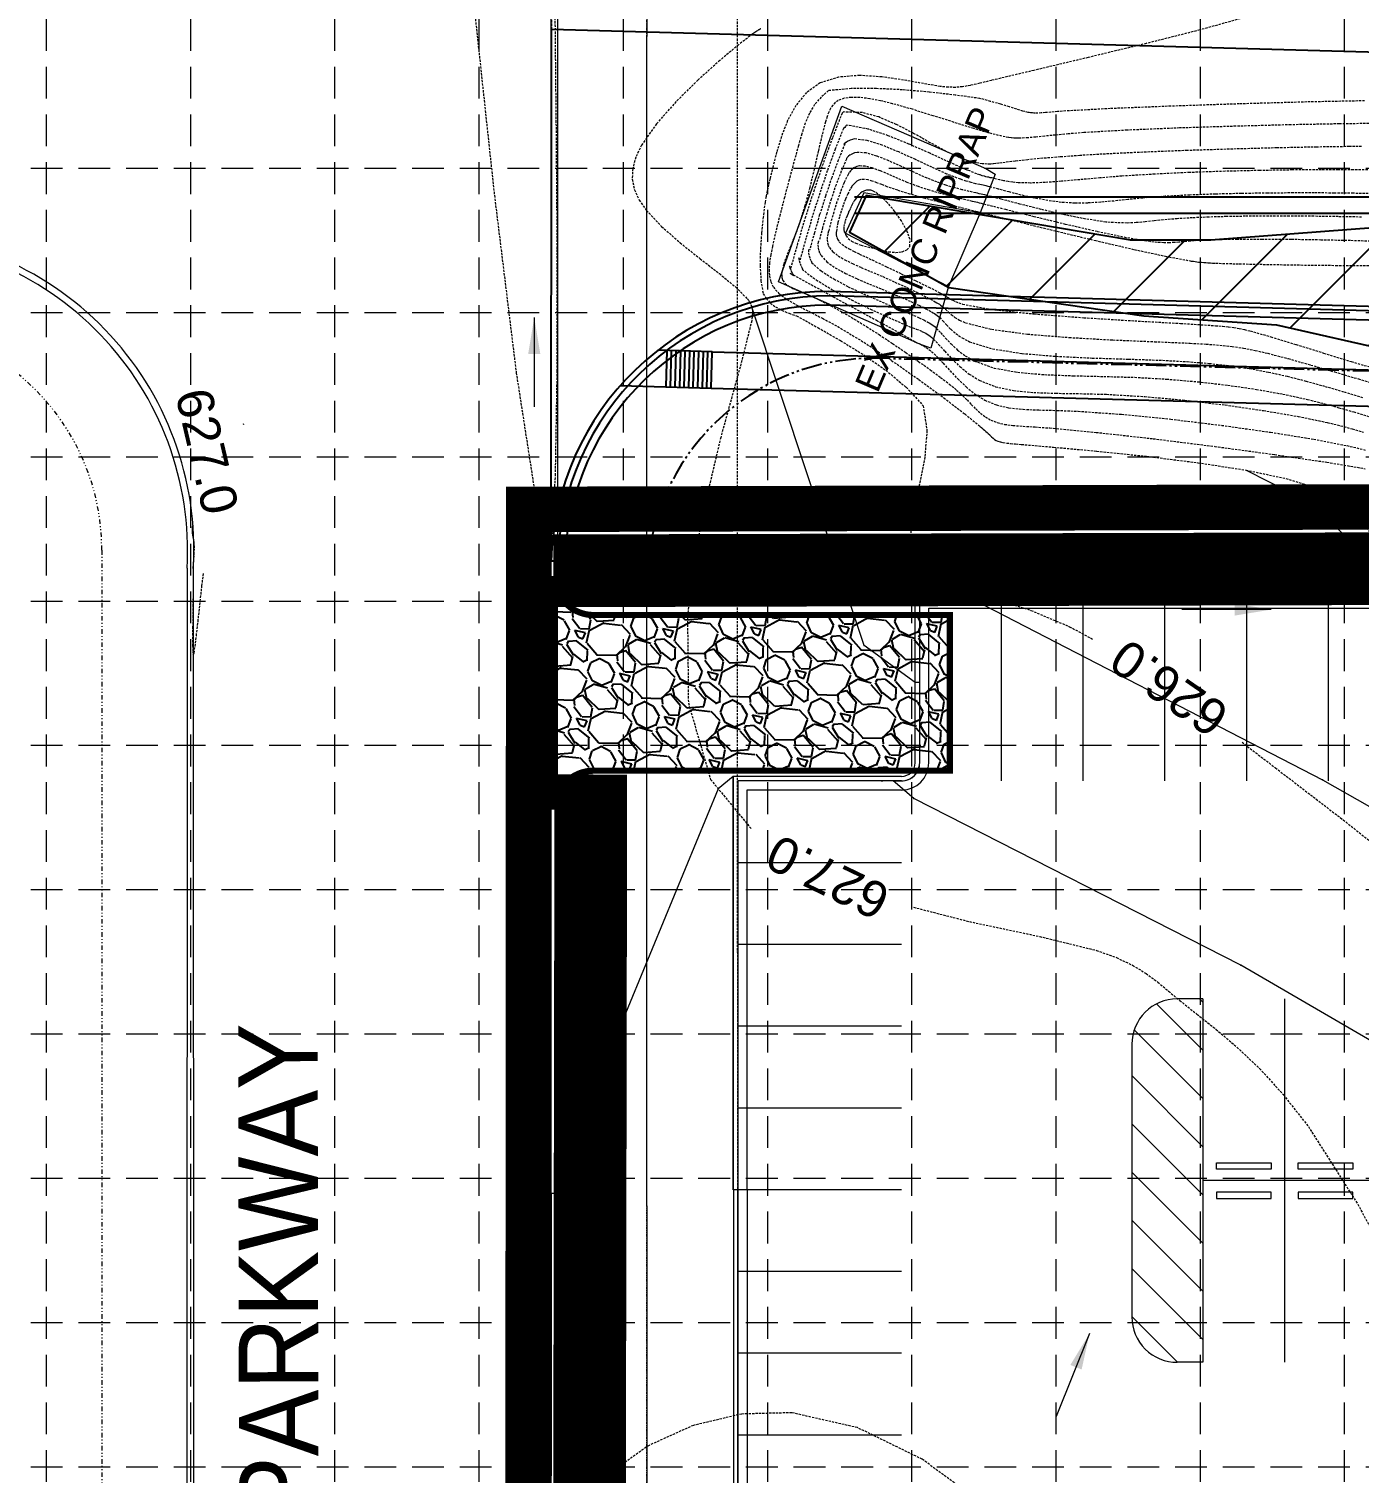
# Model space of a CAD drawing. Extents: x 299711 to 300729, y 199411 to 200048.
# Drawn here: x 299932 to 300078.5, y 199807.9 to 199966.8 of the extents above; entities that cross this region are included whole.
import ezdxf
from ezdxf.enums import TextEntityAlignment as Align

# ---------------------------------------------------------------- set-up
doc = ezdxf.new("R2010")
doc.units = 0
doc.header["$MEASUREMENT"] = 0
for name, pattern in [('DIVIDE', [1.25, 0.5, -0.25, 0, -0.25, 0, -0.25]), ('DIVIDE2', [0.625, 0.25, -0.125, 0, -0.125, 0, -0.125]), ('HIDDEN', [0.375, 0.25, -0.125]), ('PHANTOM', [3.8, 2.25, -0.35, 0.25, -0.35, 0.25, -0.35])]:
    doc.linetypes.add(name, pattern=pattern)
for name, color, linetype in [('11-CURB LINE', 8, 'Continuous'), ('13-GUTTER LINE', 8, 'Continuous'), ('BASE-30', 252, 'Continuous'), ('BASE-32', 252, 'Continuous'), ('BOUND-13', 7, 'Continuous'), ('BOUND-17', 7, 'Continuous'), ('BOUND-30', 7, 'Continuous'), ('CONT-1', 252, 'Continuous'), ('CONT-2', 252, 'Continuous'), ('EROSION BLANKET', 84, 'Continuous'), ('FIRM ON CONTOUR', 6, 'Continuous'), ('GRID', 254, 'HIDDEN'), ('Hide-Mark', 7, 'Continuous'), ('LEGEND', 7, 'Continuous'), ('LIMITS OF DISTURBANCE', 1, 'HIDDEN'), ('PRO-AREA', 2, 'Continuous'), ('PRO-CONCRETE', 5, 'Continuous'), ('PRO-CURB', 5, 'Continuous'), ('PRO-FIRE-HYD', 1, 'Continuous'), ('PRO-GRADE', 2, 'Continuous'), ('PRO-GRADE-ARROWS', 5, 'Continuous'), ('PRO-GUTTER LIP', 8, 'Continuous'), ('PRO-PARKING', 6, 'Continuous'), ('PRO-PARKING-STOPS', 6, 'Continuous'), ('PRO-PAVEMENT', 1, 'Continuous'), ('PRO-ROW', 1, 'PHANTOM'), ('PRO-STORM SYS', 6, 'Continuous'), ('PRO-SUBGRADE', 5, 'Continuous'), ('PRO-SW-STREET', 6, 'Continuous'), ('SILT FENCE', 200, 'Continuous'), ('STREET-NAME', 1, 'Continuous'), ('WATER', 5, 'Continuous')]:
    doc.layers.add(name, color=color, linetype=linetype)
doc.styles.get("Standard").update_dxf_attribs({"font": 'ARIAL.TTF'})
doc.styles.add('SWISS', font='SWISS', dxfattribs={"width": 0.9})

msp = doc.modelspace()

# ---------------------------------------------------------------- hatches: boundary and pattern name
at = {"layer": 'LEGEND'}
h = msp.add_hatch(dxfattribs=at)
h.set_pattern_fill('GRAVEL', color=4, scale=6.849282, angle=136.0657, style=0)
h.set_pattern_definition([(4.078545, (309607.0737, 204045.51227), (82.229632084, 6.373736848), [0.921475, -91.2261953]), (321.0354448, (309607.99282, 204045.5778), (-63.941231447, 52.094686845), [1.58128, -156.5466854]), (268.576145, (309609.22232, 204044.58344), (2.950711612, 101.77914104), [1.114981, -110.3832547]), (43.339445, (309612.33403, 204043.96317), (-99.977494009, -93.896120398), [1.4399794, -142.557937]), (68.899445, (309613.38133, 204044.95145), (-32.364902112, -82.950315849), [1.412014, -139.7895598]), (133.339445, (309613.88966, 204046.2688), (93.896120398, -99.977494009), [1.4399794, -142.557937]), (173.7599448, (309612.90138, 204047.3161), (111.643968474, -12.4552162955), [1.904299, -188.5254645]), (208.3210448, (309611.00836, 204047.52307), (-139.0765633, -75.247337402), [1.7978544, -177.9876517]), (257.495345, (309609.4257, 204046.67015), (-22.319905334, -102.139483037), [1.444856, -143.040914]), (311.302145, (309609.11287, 204045.25957), (-49.50438529, 57.207182452), [1.6495264, -80.8267586]), (358.4631448, (309610.2016, 204044.02038), (111.4638134583, -2.7705355877), [2.1331953, -211.1864934]), (274.879845, (309607.49846, 204048.7172), (6.01342311, -62.860290255), [0.7280856, -72.0807797]), (307.534945, (309607.5604, 204047.99177), (-54.616875081, 71.644177772), [1.3851783, -137.1329834]), (1.065745, (309608.4043, 204046.8934), (4.7522562, 4.9324193), [0.9686324, -8.717712]), (339.264345, (309608.1793, 204045.9688), (-34.16660311, 13.89643034), [0.5216277, -51.6409525]), (67.867145, (309608.6671, 204045.7841), (-9.32434818, -19.54950886), [0.7376883, -36.1468277]), (167.029545, (309608.9451, 204046.4674), (-24.30176471, 4.39190705), [1.198138, -38.739699]), (297.630845, (309607.7775, 204046.7364), (-5.1125905, 14.4369214), [0.8663726, -20.7929625]), (152.455245, (309611.52795, 204043.0278), (-63.580917747, 32.72534045), [1.213693, -120.1559]), (206.411945, (309610.45183, 204043.58907), (72.004459638, 35.247609326), [1.018221, -100.803684]), (69.264345, (309606.8271, 204045.7499), (-13.89643034, -34.16660311), [1.0432485, -51.1193317]), (119.676245, (309607.19643, 204046.72556), (35.067458683, -62.319774957), [1.213693, -120.1559]), (115.509745, (309614.47435, 204046.0859), (15.15760736, -33.62609812), [1.1704054, -57.349891]), (70.840845, (309613.9703, 204047.1422), (-27.612768083, -78.017848496), [0.9806666, -97.086133]), (202.867145, (309611.53, 204050.7298), (-33.62611436, -15.15757161), [1.0432485, -51.1193317]), (153.419745, (309610.56873, 204050.32442), (83.130433318, -42.049677197), [1.148152, -113.666746]), (205.509745, (309613.9469, 204048.4012), (33.62609812, 15.15760736), [0.5852027, -57.9350937]), (237.375645, (309611.826, 204050.4447), (-14.07661642, -24.48191813), [0.349245, -34.5753763]), (302.029545, (309611.6376, 204050.1505), (-10.0450104, 19.18917493), [1.412014, -26.828297]), (322.074745, (309612.3865, 204048.95348), (-54.076427625, 42.590131702), [1.3085554, -129.5468004]), (79.755845, (309609.3728, 204046.9114), (-4.57208303, -14.61709436), [0.987817, -23.70762]), (129.2229448, (309609.54846, 204047.88344), (-74.346550943, 90.653202244), [1.724608, -170.735919]), (197.011145, (309608.4579, 204049.2195), (52.99545599, 15.517907025), [0.7051747, -69.812503]), (226.065745, (309607.7836, 204049.013), (0.180163, -9.6846725), [0.410957, -6.4383255]), (256.322145, (309612.3426, 204048.71046), (13.536149022, 53.535930877), [0.9515297, -94.201743]), (184.078545, (309612.1176, 204047.7859), (-82.229632084, -6.373736848), [1.84295, -90.3047203]), (136.065745, (309610.279, 204047.655), (-9.6846725, -0.180163), [1.7808134, -5.068469]), (101.370545, (309608.9969, 204048.8904), (16.05832506, -82.0494866), [1.0829674, -107.2136945]), (30.120345, (309608.7834, 204049.9521), (23.941436696, 14.97741737), [0.997269, -48.8662602]), (343.7117448, (309609.64598, 204050.45258), (141.238500237, -40.968604445), [1.623725, -160.7490557]), (311.4918448, (309611.20454, 204049.99717), (59.369203318, -66.711706181), [1.717793, -170.06134])])
edge = h.paths.add_edge_path()
edge.add_line((299989.88, 199906.6), (299989.88, 199880.91))
edge.add_arc((299994.16, 199880.91), 4.28, 90.0391, 180, ccw=False)
edge.add_line((299994.16, 199885.19), (300033.4, 199885.19))
edge.add_line((300033.4, 199885.19), (300033.4, 199902.33))
edge.add_line((300033.4, 199902.33), (299994.17, 199902.32))
edge.add_arc((299994.16, 199906.6), 4.28, 180, 270.0391, ccw=False)
at = {"layer": 'PRO-PARKING', "linetype": 'Continuous', "lineweight": 0}
h = msp.add_hatch(dxfattribs=at)
h.set_pattern_fill('ANSI31', scale=30, angle=90, style=0)
h.paths.add_polyline_path([(300061.25, 199857.87), (300060.59, 199858.39), (300058.7, 199859.89), (300058.5, 199860.07), (300058.43, 199860.07, 0.414203), (300053.43, 199855.07), (300053.43, 199825.07, 0.414201), (300058.43, 199820.07, 0.00002), (300058.43, 199820.07), (300061.25, 199820.07)])
h.paths.add_polyline_path([(300061.25, 199860.07), (300058.5, 199860.07), (300058.7, 199859.89), (300060.59, 199858.39), (300061.25, 199857.87)])
at = {"layer": 'WATER'}
h = msp.add_hatch(dxfattribs=at)
h.set_pattern_fill('ANSI31', color=256, scale=60, style=0)
h.paths.add_polyline_path([(300024.18, 199948.5), (300022.34, 199944.48), (300033.27, 199938.38), (300054.73, 199935.24), (300069.35, 199934.28), (300082.32, 199931.31), (300102.17, 199930.9), (300137.81, 199933.31), (300145.36, 199934.58), (300150.65, 199936.13), (300216.43, 199929.21), (300239.97, 199935.21), (300309.48, 199930.14), (300388.06, 199931.32), (300401.65, 199934.28), (300431.19, 199932.51), (300460.14, 199930.14), (300468.41, 199924.83), (300479.63, 199924.24), (300485.54, 199921.88), (300518.63, 199923.65), (300538.71, 199920.1), (300525.12, 199922.47), (300533.1, 199864.82), (300538.77, 199829.85), (300537.83, 199784.49), (300528.37, 199740.08), (300530.26, 199724.02), (300532.15, 199712.68), (300534.04, 199695.67), (300534.04, 199677.71), (300534.04, 199662.6), (300533.1, 199645.59), (300531.21, 199633.3), (300531.21, 199613.46), (300531.21, 199603.06), (300531.21, 199589.83), (300531.36, 199574.7), (300530.43, 199553.34), (300539.72, 199544.05), (300551.33, 199541.73), (300549.94, 199549.62), (300551.33, 199555.19), (300545.42, 199554.57), (300540.69, 199561.46), (300536.47, 199582.13), (300537.35, 199596.58), (300538.79, 199622.53), (300540.18, 199640.64), (300539.25, 199662), (300539.72, 199694.97), (300536.93, 199713.54), (300535.07, 199727.47), (300535.54, 199739.55), (300544.71, 199775.38), (300545.8, 199796.59), (300544.83, 199821.74), (300545.76, 199845.42), (300538.32, 199864.46), (300537.86, 199884.89), (300536.47, 199912.75), (300537.87, 199929.16), (300536.02, 199947.27), (300545.31, 199971.88), (300539.73, 199994.17), (300535.55, 200011.35), (300523.47, 200017.86), (300528.58, 199979.31), (300523.94, 199961.2), (300513.72, 199943.56), (300495.6, 199941.23), (300472.38, 199944.49), (300446.83, 199946.81), (300411.06, 199943.56), (300349.74, 199935.2), (300335.81, 199937.52), (300307.01, 199940.31), (300271.24, 199943.56), (300240.5, 199942.18), (300214.02, 199942.18), (300175.46, 199943.1), (300151.31, 199946.82), (300105.32, 199947.28), (300086.27, 199945.43), (300062.12, 199943.57), (300053.29, 199943.57)])

# ---------------------------------------------------------------- linework, layer by layer
at = {"layer": '11-CURB LINE', "linetype": 'Continuous', "lineweight": 0}
msp.add_lwpolyline([(299990.23, 199561.37), (299990.4, 199673.46), (299990.25, 199766.43), (299990.18, 199865.42), (299990.27, 200025.78)], dxfattribs=at)
at = {"layer": '13-GUTTER LINE', "linetype": 'Continuous', "lineweight": 0}
msp.add_lwpolyline([(299989.58, 199561.4), (299989.77, 199673.52), (299989.51, 199766.32), (299989.5, 199865.27), (299989.51, 200007.57), (299989.57, 200025.9)], dxfattribs=at)
at = {"layer": 'BASE-30', "linetype": 'Continuous', "lineweight": 0}
for points in [[(300031.31, 199931.69), (300030.09, 199932.15), (300014.51, 199939.01), (300021.49, 199958.33), (300037.35, 199951.47), (300038.37, 199950.86), (300036.73, 199946.58), (300033.25, 199938.48), (300031.31, 199931.69)], [(300036.73, 199946.58), (300023.93, 199948.78), (300021.89, 199944.35), (300033.25, 199938.48)], [(299949.4, 199907.48), (299949.39, 199799.81), (299949.42, 199696.1), (299949.06, 199560.91)]]:
    msp.add_lwpolyline(points, dxfattribs=at)
msp.add_ellipse((299915.19, 199909.39), major_axis=(33.53, 7.1), ratio=0.999978, start_param=6.018763, end_param=7.665217, dxfattribs=at)
at = {"layer": 'BASE-32', "linetype": 'Continuous', "lineweight": 0}
msp.add_lwpolyline([(299950.09, 199907.46), (299950.1, 199799.69), (299950.09, 199696.2), (299949.71, 199561)], dxfattribs=at)
msp.add_ellipse((299915.34, 199909.55), major_axis=(-34.04, 7.3), ratio=0.99998, start_param=3.292746, end_param=4.950413, dxfattribs=at)
at = {"layer": 'BOUND-13', "color": 7, "linetype": 'DIVIDE2', "lineweight": 0}
msp.add_lwpolyline([(300000.07, 199553.41), (300000.01, 200000.01), (300516.85, 199985.03), (300516.85, 199553.49), (300000.07, 199553.41)], dxfattribs=at)
at = {"layer": 'BOUND-17', "color": 7, "linetype": 'HIDDEN', "lineweight": 0}
msp.add_lwpolyline([(300010.07, 199553.41), (300010.01, 199999.72)], dxfattribs=at)
at = {"layer": 'BOUND-30', "color": 7, "linetype": 'DIVIDE', "lineweight": 0}
msp.add_line((299940.02, 199909.46), (299940.07, 199553.4), dxfattribs=at)
msp.add_arc((299915.02, 199909.46), 25, 0.0086, 89.6689, dxfattribs=at)
at = {"layer": 'CONT-1', "color": 25, "linetype": 'HIDDEN', "lineweight": 0}
for points in [[(300079.06, 199958.92), (300072.69, 199958.79), (300065.26, 199958.58), (300057.72, 199958.33), (300051.04, 199958.06), (300046.16, 199957.8), (300045.25, 199957.73), (300044.52, 199957.67), (300043.93, 199957.62), (300043.46, 199957.59), (300043.07, 199957.57), (300042.73, 199957.56), (300042.62, 199957.57), (300042.5, 199957.58), (300042.38, 199957.59), (300042.26, 199957.6), (300042.13, 199957.62), (300042, 199957.65), (300041.44, 199957.79), (300040.76, 199957.99), (300039.95, 199958.24), (300039, 199958.54), (300037.88, 199958.86), (300036.7, 199959.18), (300033.99, 199959.55), (300031.11, 199959.88), (300028.17, 199960.13), (300025.28, 199960.27), (300022.54, 199960.26), (300020.03, 199960.05), (300019.23, 199959.33), (300018.49, 199958.51), (300017.92, 199957.55), (300017.47, 199956.46), (300017.08, 199955.27), (300016.72, 199953.99), (300016.21, 199952.15), (300015.7, 199950.23), (300015.18, 199948.29), (300014.69, 199946.39), (300014.24, 199944.58), (300013.86, 199942.92), (300013.67, 199941.99), (300013.54, 199941.13), (300013.48, 199940.35), (300013.52, 199939.64), (300013.67, 199939), (300013.96, 199938.41), (300014.57, 199937.71), (300015.44, 199937.06), (300016.54, 199936.42), (300017.86, 199935.75), (300019.36, 199934.98), (300021.04, 199934.08), (300023.92, 199932.35), (300026.96, 199930.35), (300029.96, 199928.25), (300032.72, 199926.23), (300035.04, 199924.45), (300036.73, 199923.09), (300036.91, 199922.93), (300037.07, 199922.79), (300037.22, 199922.66), (300037.36, 199922.53), (300037.49, 199922.42), (300037.6, 199922.31), (300037.8, 199922.12), (300037.99, 199921.95), (300038.16, 199921.79), (300038.32, 199921.66), (300038.5, 199921.55), (300038.69, 199921.46), (300038.95, 199921.38), (300039.25, 199921.31), (300039.62, 199921.25), (300040.07, 199921.2), (300040.62, 199921.15), (300041.29, 199921.1), (300044.8, 199920.8), (300049.57, 199920.36), (300055.05, 199919.79), (300060.71, 199919.09), (300066, 199918.27), (300070.39, 199917.35), (300072.45, 199916.72), (300074.13, 199916), (300075.58, 199915.13), (300076.96, 199914.04), (300078.42, 199912.69), (300080.13, 199911.01)], [(300078.73, 199946.12), (300076.14, 199946.17), (300073.46, 199946.21), (300070.75, 199946.23), (300068.09, 199946.23), (300065.92, 199946.21), (300063.86, 199946.18), (300061.91, 199946.12), (300060.1, 199946.04), (300058.42, 199945.94), (300056.88, 199945.81), (300055.87, 199945.7), (300054.9, 199945.6), (300053.92, 199945.51), (300052.9, 199945.47), (300051.79, 199945.49), (300050.56, 199945.58), (300048.36, 199945.91), (300045.94, 199946.39), (300043.46, 199946.96), (300041.11, 199947.55), (300039.05, 199948.09), (300037.46, 199948.5), (300037.23, 199948.56), (300037.02, 199948.61), (300036.82, 199948.66), (300036.62, 199948.7), (300036.43, 199948.74), (300036.24, 199948.79), (300035.53, 199948.95), (300034.75, 199949.14), (300033.89, 199949.36), (300032.96, 199949.64), (300031.96, 199949.99), (300030.88, 199950.41), (300029.5, 199951.02), (300028.08, 199951.68), (300026.67, 199952.32), (300025.35, 199952.84), (300024.16, 199953.18), (300023.17, 199953.24), (300022.9, 199953.19), (300022.66, 199953.1), (300022.43, 199952.97), (300022.22, 199952.81), (300022.01, 199952.6), (300022, 199952.5), (300021.43, 199951.16), (300020.86, 199949.68), (300020.33, 199948.11), (300019.83, 199946.52), (300019.38, 199944.97), (300019, 199943.52), (300018.88, 199943.4), (300018.87, 199943.05), (300018.89, 199942.73), (300018.95, 199942.43), (300019.06, 199942.15), (300019.21, 199941.88), (300019.84, 199941.2), (300020.76, 199940.55), (300021.9, 199939.93), (300023.18, 199939.33), (300024.54, 199938.75), (300025.89, 199938.2), (300027.04, 199937.72), (300028.11, 199937.26), (300029.09, 199936.83), (300029.97, 199936.42), (300030.73, 199936.04), (300031.36, 199935.7), (300031.54, 199935.6), (300031.7, 199935.5), (300031.85, 199935.4), (300031.99, 199935.29), (300032.13, 199935.18), (300032.27, 199935.06), (300032.63, 199934.69), (300033.03, 199934.25), (300033.49, 199933.78), (300034.05, 199933.3), (300034.73, 199932.83), (300035.56, 199932.4), (300038.11, 199931.62), (300041.36, 199931.11), (300045.1, 199930.8), (300049.07, 199930.61), (300053.06, 199930.49), (300056.83, 199930.36), (300059.51, 199930.21), (300061.96, 199930.02), (300064.24, 199929.76), (300066.39, 199929.45), (300068.47, 199929.06), (300070.54, 199928.6), (300072.61, 199928.07), (300074.7, 199927.49), (300076.8, 199926.88), (300078.91, 199926.26)]]:
    msp.add_lwpolyline(points, dxfattribs=at)
at = {"layer": 'CONT-2', "color": 43, "linetype": 'HIDDEN', "lineweight": 0}
for points in [[(299980.83, 199970.91), (299983.2, 199948.89), (299985.65, 199928.97), (299987.86, 199914.72), (299989.51, 199909.73), (299989.97, 199917.7), (299990.16, 199929.18), (299990.17, 199942.64), (299990.06, 199956.56), (299989.93, 199969.42)], [(300012.59, 199966.85), (300012.55, 199966.84), (300012.52, 199966.82), (300012.48, 199966.8), (300012.44, 199966.78), (300012.39, 199966.75), (300012.34, 199966.72), (300012.28, 199966.68), (300012.2, 199966.64), (300012.11, 199966.58), (300012.02, 199966.52), (300011.92, 199966.45), (300011.81, 199966.38), (300011.69, 199966.29), (300010.16, 199965.11), (300008.06, 199963.36), (300005.66, 199961.21), (300003.25, 199958.83), (300001.08, 199956.38), (299999.45, 199954.04), (299998.81, 199952.71), (299998.47, 199951.46), (299998.42, 199950.28), (299998.66, 199949.13), (299999.19, 199947.99), (299999.99, 199946.85), (300001.66, 199945.08), (300003.7, 199943.29), (300005.9, 199941.54), (300008.01, 199939.9), (300009.82, 199938.41), (300011.08, 199937.14), (300011.13, 199937.08), (300011.17, 199937.01), (300011.22, 199936.96), (300011.26, 199936.9), (300011.3, 199936.84), (300011.33, 199936.78), (300011.49, 199936.49), (300011.59, 199936.2), (300011.65, 199935.89), (300011.66, 199935.54), (300011.63, 199935.15), (300011.57, 199934.69), (300010.3, 199929.61), (300008.16, 199921.87), (300005.96, 199912.46), (300004.5, 199902.38), (300004.6, 199892.64), (300007.05, 199884.22), (300011.55, 199878.75)], [(300065.37, 199967.96), (300060.91, 199966.72), (300055.02, 199965.23), (300048.62, 199963.69), (300042.64, 199962.27), (300037.99, 199961.17), (300036.68, 199960.85), (300035.65, 199960.62), (300034.79, 199960.47), (300034.01, 199960.4), (300033.22, 199960.41), (300032.33, 199960.5), (300030.5, 199960.81), (300028.3, 199961.21), (300025.9, 199961.55), (300023.46, 199961.71), (300021.14, 199961.53), (300019.11, 199960.89), (300017.61, 199959.83), (300016.43, 199958.4), (300015.53, 199956.74), (300014.84, 199954.98), (300014.32, 199953.27), (300013.93, 199951.72), (300013.75, 199950.99), (300013.58, 199950.33), (300013.43, 199949.69), (300013.29, 199949.05), (300013.15, 199948.37), (300013.04, 199947.75), (300012.84, 199946.13), (300012.66, 199944.37), (300012.53, 199942.56), (300012.5, 199940.78), (300012.59, 199939.12), (300012.83, 199937.69), (300013.18, 199937.17), (300013.63, 199936.66), (300014.19, 199936.25), (300014.87, 199935.88), (300015.68, 199935.53), (300016.5, 199935.27), (300018.85, 199933.96), (300021.36, 199932.53), (300023.91, 199930.96), (300026.35, 199929.26), (300028.58, 199927.39), (300030.45, 199925.36), (300030.87, 199922.63), (300030.63, 199919.7), (300030.04, 199916.72), (300029.41, 199913.85), (300029.06, 199911.24), (300029.29, 199909.05), (300030.27, 199907.48), (300031.92, 199906.29), (300034.08, 199905.36), (300036.63, 199904.56), (300039.43, 199903.76), (300042.32, 199902.83), (300046.56, 199901.04), (300049.12, 199899.66)], [(300080.27, 199956.43), (300076.26, 199956.38), (300070.93, 199956.28), (300064.88, 199956.12), (300058.68, 199955.93), (300052.9, 199955.69), (300048.13, 199955.42), (300046.43, 199955.28), (300045.01, 199955.15), (300043.83, 199955.03), (300042.84, 199954.93), (300041.99, 199954.85), (300041.24, 199954.81), (300040.97, 199954.8), (300040.7, 199954.8), (300040.43, 199954.82), (300040.14, 199954.84), (300039.83, 199954.88), (300039.49, 199954.94), (300037.94, 199955.31), (300036.02, 199955.87), (300033.85, 199956.55), (300031.55, 199957.28), (300029.26, 199957.99), (300027.09, 199958.6), (300025.77, 199958.92), (300024.57, 199959.15), (300023.49, 199959.28), (300022.55, 199959.3), (300021.75, 199959.2), (300021.1, 199958.96), (300020.77, 199958.74), (300020.5, 199958.45), (300020.26, 199958.09), (300020.06, 199957.67), (300019.87, 199957.18), (300019.7, 199956.61), (300019.31, 199955.12), (300018.9, 199953.36), (300018.46, 199951.41), (300017.97, 199949.38), (300017.44, 199947.37), (300016.84, 199945.45), (300016.35, 199944.14), (300015.87, 199942.95), (300015.44, 199941.89), (300015.1, 199940.95), (300014.9, 199940.16), (300014.88, 199939.51), (300014.9, 199939.45), (300014.91, 199939.39), (300014.93, 199939.33), (300014.95, 199939.27), (300014.97, 199939.22), (300015, 199939.16), (300015.25, 199938.83), (300015.62, 199938.54), (300016.09, 199938.28), (300016.64, 199938.04), (300017.27, 199937.78), (300017.95, 199937.5), (300019.07, 199936.98), (300020.28, 199936.36), (300021.54, 199935.67), (300022.86, 199934.9), (300024.21, 199934.07), (300025.6, 199933.19), (300027.08, 199932.21), (300028.54, 199931.22), (300029.93, 199930.24), (300031.23, 199929.32), (300032.37, 199928.47), (300033.33, 199927.74), (300033.62, 199927.51), (300033.89, 199927.29), (300034.13, 199927.08), (300034.37, 199926.87), (300034.6, 199926.66), (300034.83, 199926.45), (300035.28, 199925.99), (300035.75, 199925.5), (300036.24, 199925.01), (300036.76, 199924.55), (300037.31, 199924.13), (300037.89, 199923.78), (300038.6, 199923.5), (300039.4, 199923.31), (300040.34, 199923.19), (300041.45, 199923.1), (300042.79, 199923.02), (300044.4, 199922.91), (300049.5, 199922.43), (300055.78, 199921.73), (300062.56, 199920.88), (300069.16, 199919.98), (300074.91, 199919.14), (300079.12, 199918.43)], [(300078.72, 199953.89), (300077.36, 199953.88), (300073.77, 199953.83), (300069.4, 199953.74), (300064.55, 199953.61), (300059.53, 199953.45), (300054.63, 199953.26), (300050.17, 199953.05), (300047.71, 199952.9), (300045.53, 199952.74), (300043.62, 199952.59), (300041.98, 199952.43), (300040.59, 199952.29), (300039.47, 199952.14), (300039.11, 199952.09), (300038.77, 199952.05), (300038.46, 199952.01), (300038.15, 199951.98), (300037.85, 199951.96), (300037.54, 199951.96), (300036.94, 199951.99), (300036.29, 199952.09), (300035.56, 199952.27), (300034.77, 199952.54), (300033.89, 199952.9), (300032.93, 199953.38), (300031.23, 199954.3), (300029.39, 199955.34), (300027.48, 199956.33), (300025.57, 199957.14), (300023.73, 199957.63), (300021.65, 199957.69), (300021.64, 199957.68), (300021.63, 199957.66), (300021.61, 199957.65), (300021.59, 199957.62), (300021.52, 199957.55), (300020.46, 199954.83), (300019.43, 199952), (300018.44, 199949.09), (300017.5, 199946.16), (300016.63, 199943.24), (300015.84, 199940.4), (300015.71, 199940.76), (300015.81, 199940.47), (300015.92, 199940.19), (300016.04, 199939.92), (300016.19, 199939.66), (300015.8, 199939.94), (300020.56, 199937.35), (300025.32, 199934.76), (300027.7, 199933.47), (300029.77, 199932.29), (300029.46, 199932.42), (300029.51, 199932.4), (300029.56, 199932.38), (300029.6, 199932.37), (300029.65, 199932.35), (300030.1, 199932.16), (300030.14, 199932.13), (300030.17, 199932.12), (300030.5, 199931.95), (300030.8, 199931.76), (300031.09, 199931.56), (300031.38, 199931.33), (300031.67, 199931.07), (300031.97, 199930.77), (300032.65, 199930.04), (300033.41, 199929.2), (300034.26, 199928.31), (300035.19, 199927.43), (300036.18, 199926.63), (300037.24, 199925.97), (300038.51, 199925.45), (300039.9, 199925.13), (300041.45, 199924.97), (300043.2, 199924.89), (300045.21, 199924.84), (300047.52, 199924.75), (300052.3, 199924.42), (300057.71, 199923.88), (300063.32, 199923.2), (300068.71, 199922.44), (300073.45, 199921.68), (300077.1, 199920.97), (300078.19, 199920.72), (300079.12, 199920.48)], [(300079.4, 199951.31), (300077.83, 199951.33), (300076.15, 199951.34), (300074.31, 199951.33), (300071.09, 199951.31), (300067.5, 199951.25), (300063.69, 199951.16), (300059.79, 199951.03), (300055.96, 199950.85), (300052.33, 199950.63), (300049.92, 199950.43), (300047.7, 199950.24), (300045.69, 199950.06), (300043.88, 199949.93), (300042.28, 199949.87), (300040.92, 199949.9), (300040.33, 199949.96), (300039.8, 199950.03), (300039.33, 199950.12), (300038.9, 199950.21), (300038.52, 199950.31), (300038.19, 199950.39), (300038.01, 199950.43), (300037.84, 199950.46), (300037.68, 199950.5), (300037.52, 199950.53), (300037.36, 199950.57), (300037.2, 199950.61), (300036.95, 199950.68), (300036.68, 199950.77), (300036.36, 199950.88), (300036.01, 199951.02), (300035.59, 199951.2), (300035.28, 199951.29), (300033.34, 199952.16), (300031.18, 199953.15), (300028.89, 199954.16), (300026.6, 199955.08), (300024.39, 199955.81), (300022.02, 199956.25), (300021.98, 199956.2), (300021.94, 199956.15), (300021.89, 199956.1), (300021.81, 199956), (300021.67, 199955.87), (300020.77, 199953.61), (300019.9, 199951.22), (300019.07, 199948.75), (300018.28, 199946.27), (300017.55, 199943.81), (300016.9, 199941.43), (300016.74, 199941.66), (300016.81, 199941.33), (300016.9, 199941.02), (300017.02, 199940.73), (300017.16, 199940.45), (300017.12, 199940.38), (300018.67, 199939.21), (300020.52, 199938.08), (300022.56, 199937), (300024.64, 199935.99), (300026.66, 199935.07), (300028.48, 199934.26), (300028.84, 199934.11), (300029.3, 199933.94), (300029.69, 199933.79), (300030.03, 199933.66), (300030.32, 199933.54), (300030.57, 199933.42), (300030.75, 199933.33), (300030.91, 199933.24), (300031.07, 199933.14), (300031.24, 199933.02), (300031.41, 199932.87), (300031.6, 199932.69), (300032.15, 199932.11), (300032.82, 199931.36), (300033.6, 199930.53), (300034.5, 199929.67), (300035.51, 199928.85), (300036.63, 199928.16), (300038.41, 199927.45), (300040.4, 199927.03), (300042.62, 199926.81), (300045.06, 199926.73), (300047.73, 199926.69), (300050.63, 199926.62), (300054.85, 199926.37), (300059.27, 199925.97), (300063.7, 199925.44), (300067.93, 199924.83), (300071.75, 199924.18), (300074.95, 199923.51), (300076.41, 199923.16), (300077.7, 199922.8), (300078.92, 199922.45)], [(300079.83, 199948.7), (300077.81, 199948.74), (300075.7, 199948.77), (300073.5, 199948.78), (300071.2, 199948.78), (300068.39, 199948.76), (300065.51, 199948.72), (300062.63, 199948.65), (300059.8, 199948.55), (300057.11, 199948.41), (300054.62, 199948.22), (300052.99, 199948.05), (300051.46, 199947.89), (300050, 199947.76), (300048.57, 199947.67), (300047.14, 199947.65), (300045.68, 199947.74), (300044.19, 199947.94), (300042.69, 199948.22), (300041.24, 199948.55), (300039.91, 199948.89), (300038.75, 199949.2), (300037.83, 199949.44), (300037.61, 199949.5), (300037.4, 199949.55), (300037.22, 199949.59), (300037.04, 199949.63), (300036.87, 199949.67), (300036.69, 199949.71), (300036.25, 199949.8), (300035.75, 199949.93), (300035.19, 199950.09), (300034.56, 199950.29), (300033.84, 199950.56), (300033.06, 199950.86), (300031.42, 199951.61), (300029.62, 199952.45), (300027.76, 199953.29), (300025.95, 199954.03), (300024.28, 199954.54), (300022.84, 199954.74), (300022.66, 199954.68), (300022.41, 199954.6), (300022.17, 199954.48), (300021.95, 199954.34), (300021.73, 199954.16), (300021.83, 199954.19), (300021.1, 199952.39), (300020.38, 199950.45), (300019.7, 199948.43), (300019.05, 199946.39), (300018.47, 199944.39), (300017.95, 199942.48), (300017.81, 199942.53), (300017.84, 199942.19), (300017.89, 199941.87), (300017.98, 199941.57), (300018.11, 199941.29), (300018.18, 199941.1), (300019.23, 199940.19), (300020.61, 199939.31), (300022.2, 199938.46), (300023.89, 199937.66), (300025.59, 199936.92), (300027.17, 199936.23), (300027.99, 199935.9), (300028.76, 199935.58), (300029.43, 199935.3), (300030.02, 199935.04), (300030.52, 199934.8), (300030.96, 199934.57), (300031.13, 199934.48), (300031.3, 199934.38), (300031.46, 199934.27), (300031.61, 199934.16), (300031.77, 199934.03), (300031.93, 199933.87), (300032.38, 199933.4), (300032.91, 199932.81), (300033.52, 199932.16), (300034.24, 199931.49), (300035.09, 199930.85), (300036.09, 199930.28), (300038.26, 199929.51), (300040.86, 199929.04), (300043.8, 199928.78), (300046.99, 199928.66), (300050.33, 199928.58), (300053.74, 199928.49), (300057.25, 199928.29), (300060.68, 199928), (300063.99, 199927.62), (300067.14, 199927.16), (300070.07, 199926.64), (300072.75, 199926.06), (300074.54, 199925.61), (300076.22, 199925.14), (300077.86, 199924.67), (300079.5, 199924.19)], [(300080.43, 199943.44), (300077.48, 199943.53), (300074.25, 199943.6), (300070.96, 199943.65), (300067.82, 199943.67), (300065.05, 199943.67), (300063.73, 199943.65), (300062.58, 199943.61), (300061.57, 199943.57), (300060.67, 199943.53), (300059.86, 199943.47), (300059.12, 199943.41), (300058.61, 199943.36), (300058.1, 199943.32), (300057.55, 199943.3), (300056.94, 199943.3), (300056.25, 199943.34), (300055.44, 199943.42), (300052.82, 199943.85), (300049.62, 199944.52), (300046.13, 199945.32), (300042.67, 199946.16), (300039.56, 199946.94), (300037.1, 199947.55), (300036.88, 199947.61), (300036.66, 199947.66), (300036.46, 199947.71), (300036.26, 199947.76), (300036.06, 199947.8), (300035.87, 199947.85), (300034.72, 199948.12), (300033.54, 199948.41), (300032.35, 199948.73), (300031.14, 199949.08), (300029.92, 199949.48), (300028.7, 199949.93), (300027.68, 199950.37), (300026.68, 199950.81), (300025.73, 199951.21), (300024.85, 199951.53), (300024.07, 199951.72), (300023.4, 199951.75), (300023.14, 199951.69), (300022.91, 199951.59), (300022.69, 199951.45), (300022.49, 199951.26), (300022.3, 199951.04), (300022.18, 199950.82), (300021.75, 199949.92), (300021.35, 199948.89), (300020.96, 199947.79), (300020.61, 199946.66), (300020.3, 199945.57), (300020.04, 199944.56), (300019.94, 199944.27), (300019.9, 199943.92), (300019.9, 199943.6), (300019.93, 199943.3), (300020, 199943.02), (300020.13, 199942.76), (300020.52, 199942.29), (300021.1, 199941.85), (300021.83, 199941.42), (300022.68, 199941), (300023.63, 199940.58), (300024.66, 199940.14), (300026, 199939.57), (300027.34, 199938.97), (300028.65, 199938.37), (300029.87, 199937.8), (300030.93, 199937.26), (300031.79, 199936.8), (300031.95, 199936.7), (300032.1, 199936.61), (300032.24, 199936.52), (300032.37, 199936.43), (300032.49, 199936.33), (300032.61, 199936.24), (300032.9, 199935.97), (300033.2, 199935.69), (300033.54, 199935.39), (300033.95, 199935.08), (300034.46, 199934.78), (300035.1, 199934.5), (300037.99, 199933.77), (300041.95, 199933.24), (300046.55, 199932.87), (300051.35, 199932.6), (300055.93, 199932.41), (300059.85, 199932.24), (300061.61, 199932.14), (300063.11, 199932.03), (300064.46, 199931.88), (300065.73, 199931.69), (300067.01, 199931.45), (300068.39, 199931.13), (300070.64, 199930.54), (300073.13, 199929.84), (300075.75, 199929.08), (300078.37, 199928.31), (300080.85, 199927.58)], [(300079.52, 199940.74), (300076.05, 199940.77), (300072.26, 199940.81), (300068.51, 199940.87), (300065.17, 199940.94), (300062.61, 199941.01), (300062.32, 199941.02), (300062.06, 199941.04), (300061.81, 199941.05), (300061.57, 199941.07), (300061.34, 199941.08), (300061.11, 199941.11), (300060.94, 199941.12), (300060.76, 199941.14), (300060.59, 199941.17), (300060.4, 199941.19), (300060.21, 199941.22), (300060.01, 199941.25), (300057.28, 199941.75), (300053.66, 199942.53), (300049.47, 199943.5), (300045.04, 199944.56), (300040.69, 199945.63), (300036.74, 199946.61), (300036.68, 199946.62), (300036.62, 199946.64), (300036.56, 199946.65), (300036.49, 199946.67), (300036.43, 199946.69), (300036.37, 199946.7), (300034.18, 199947.26), (300032.23, 199947.76), (300030.51, 199948.22), (300029, 199948.65), (300027.66, 199949.07), (300026.49, 199949.47), (300025.9, 199949.7), (300025.35, 199949.91), (300024.84, 199950.08), (300024.38, 199950.21), (300023.96, 199950.27), (300023.59, 199950.25), (300023.36, 199950.18), (300023.15, 199950.06), (300022.95, 199949.91), (300022.77, 199949.71), (300022.59, 199949.48), (300022.42, 199949.21), (300022.15, 199948.68), (300021.89, 199948.08), (300021.65, 199947.43), (300021.43, 199946.77), (300021.24, 199946.12), (300021.07, 199945.51), (300020.99, 199945.14), (300020.93, 199944.8), (300020.89, 199944.49), (300020.89, 199944.2), (300020.93, 199943.93), (300021.03, 199943.69), (300021.22, 199943.4), (300021.5, 199943.13), (300021.86, 199942.88), (300022.31, 199942.62), (300022.84, 199942.35), (300023.45, 199942.05), (300024.84, 199941.4), (300026.41, 199940.66), (300028.04, 199939.88), (300029.63, 199939.12), (300031.06, 199938.42), (300032.23, 199937.82), (300032.36, 199937.75), (300032.49, 199937.68), (300032.61, 199937.61), (300032.73, 199937.54), (300032.84, 199937.48), (300032.95, 199937.42), (300033.2, 199937.26), (300033.45, 199937.11), (300033.72, 199936.96), (300034.02, 199936.82), (300034.38, 199936.68), (300034.8, 199936.54), (300038.02, 199935.95), (300042.68, 199935.46), (300048.15, 199935.05), (300053.74, 199934.7), (300058.79, 199934.42), (300062.64, 199934.17), (300063.4, 199934.11), (300064.06, 199934.04), (300064.66, 199933.96), (300065.24, 199933.87), (300065.82, 199933.74), (300066.46, 199933.59), (300068.73, 199932.95), (300071.51, 199932.1), (300074.54, 199931.16), (300077.58, 199930.22), (300080.39, 199929.41)], [(300021.9, 199944.3), (300021.9, 199944.26), (300021.91, 199944.22), (300021.93, 199944.18), (300021.94, 199944.14), (300021.96, 199944.1), (300021.98, 199944.06), (300022.2, 199943.77), (300022.55, 199943.49), (300023.03, 199943.25), (300023.62, 199943.03), (300024.33, 199942.84), (300025.14, 199942.67), (300025.87, 199942.45), (300026.66, 199942.3), (300027.44, 199942.24), (300028.13, 199942.3), (300028.67, 199942.51), (300028.99, 199942.9), (300029.01, 199943.66), (300028.66, 199944.63), (300028.06, 199945.7), (300027.31, 199946.77), (300026.5, 199947.73), (300025.74, 199948.47), (300025.44, 199948.7), (300025.17, 199948.88), (300024.92, 199949), (300024.69, 199949.07), (300024.49, 199949.1), (300024.3, 199949.09), (300024.2, 199949.08), (300024.1, 199949.06), (300024.01, 199949.03), (300023.92, 199948.99), (300023.83, 199948.95), (300023.74, 199948.89), (300023.57, 199948.76), (300023.4, 199948.6), (300023.23, 199948.41), (300023.07, 199948.2), (300022.91, 199947.97), (300022.76, 199947.72), (300022.64, 199947.49), (300022.51, 199947.25), (300022.4, 199947.01), (300022.28, 199946.76), (300022.18, 199946.5), (300022.07, 199946.25), (300021.95, 199945.94), (300021.85, 199945.63), (300021.77, 199945.32), (300021.72, 199945.03), (300021.72, 199944.76), (300021.77, 199944.51), (300021.79, 199944.47), (300021.81, 199944.44), (300021.83, 199944.4), (300021.85, 199944.36), (300021.87, 199944.33), (300021.9, 199944.3)], [(299950, 199912.18), (299949.97, 199911.99), (299949.95, 199911.75), (299949.95, 199911.53), (299949.98, 199911.32), (299950.01, 199911.13), (299950.05, 199910.94), (299950.09, 199910.75), (299950.09, 199910.72), (299950.1, 199910.68), (299950.11, 199910.64), (299950.11, 199910.6), (299950.12, 199910.56), (299950.12, 199910.52)], [(299950.12, 199910.52), (299950.13, 199910.49), (299950.13, 199910.45), (299950.14, 199910.41), (299950.14, 199910.37), (299950.15, 199910.33), (299950.15, 199910.29), (299950.17, 199909.97), (299950.17, 199909.61), (299950.16, 199909.21), (299950.14, 199908.78), (299950.1, 199908.33), (299950.06, 199907.86), (299950.06, 199907.77), (299950.07, 199907.68), (299950.07, 199907.59), (299950.07, 199907.5), (299950.07, 199907.41), (299950.07, 199907.32), (299950.07, 199906.82), (299950.07, 199906.28), (299950.07, 199905.67), (299950.07, 199905), (299950.06, 199904.25), (299950.05, 199903.43), (299950.04, 199902.27), (299950.02, 199901.06), (299950.02, 199899.93), (299950.02, 199898.96), (299950.05, 199898.27), (299950.09, 199897.95), (299950.17, 199898.14), (299950.29, 199898.86), (299950.43, 199900.05), (299950.61, 199901.6), (299950.82, 199903.46), (299951.05, 199905.53), (299951.22, 199906.97)], [(300065.56, 199888.32), (300069.24, 199885.5), (300076.69, 199879.78), (300084.53, 199873.55), (300092.44, 199866.81), (300100.1, 199859.54), (300107.18, 199851.72), (300113.34, 199843.36), (300118.33, 199834.58), (300122.54, 199825.48), (300126.36, 199816.25), (300130.22, 199807.12), (300134.53, 199798.31), (300139.69, 199790.02), (300145.86, 199782.53), (300152.75, 199775.49), (300159.86, 199768.64), (300166.67, 199761.73), (300172.68, 199754.49), (300177.39, 199746.65), (300180.28, 199738.83), (300182.25, 199730.65), (300182.26, 199730.61)], [(300029.39, 199870.16), (300035.54, 199868.58), (300043.28, 199866.94), (300049.53, 199865.41), (300051.73, 199864.62), (300053.51, 199863.77), (300055, 199862.87), (300056.28, 199861.91), (300057.48, 199860.92), (300058.7, 199859.89), (300060.59, 199858.39), (300062.7, 199856.72), (300065, 199854.76), (300067.49, 199852.4), (300070.11, 199849.53), (300072.86, 199846.02), (300078.3, 199837.48), (300083.89, 199827.05), (300089.46, 199815.52), (300094.81, 199803.69)], [(300037.22, 199804.39), (300030.34, 199809.4), (300023.22, 199812.88), (300015.99, 199814.52), (300010.46, 199814.38), (300005.15, 199813.13), (300000.27, 199810.93), (299996.02, 199807.94), (299992.61, 199804.34)]]:
    msp.add_lwpolyline(points, dxfattribs=at)
at = {"layer": 'EROSION BLANKET', "const_width": 8, "flags": 128}
msp.add_lwpolyline([(299993.29, 199556.53), (299993.86, 199884.77)], dxfattribs=at)
at = {"layer": 'FIRM ON CONTOUR', "color": 25, "linetype": 'HIDDEN', "lineweight": 0}
msp.add_lwpolyline([(300078.73, 199946.12), (300076.14, 199946.17), (300073.46, 199946.21), (300070.75, 199946.23), (300068.09, 199946.23), (300065.92, 199946.21), (300063.86, 199946.18), (300061.91, 199946.12), (300060.1, 199946.04), (300058.42, 199945.94), (300056.88, 199945.81), (300055.87, 199945.7), (300054.9, 199945.6), (300053.92, 199945.51), (300052.9, 199945.47), (300051.79, 199945.49), (300050.56, 199945.58), (300048.36, 199945.91), (300045.94, 199946.39), (300043.46, 199946.96), (300041.11, 199947.55), (300039.05, 199948.09), (300037.46, 199948.5), (300037.23, 199948.56), (300037.02, 199948.61), (300036.82, 199948.66), (300036.62, 199948.7), (300036.43, 199948.74), (300036.24, 199948.79), (300035.53, 199948.95), (300034.75, 199949.14), (300033.89, 199949.36), (300032.96, 199949.64), (300031.96, 199949.99), (300030.88, 199950.41), (300029.5, 199951.02), (300028.08, 199951.68), (300026.67, 199952.32), (300025.35, 199952.84), (300024.16, 199953.18), (300023.17, 199953.24), (300022.9, 199953.19), (300022.66, 199953.1), (300022.43, 199952.97), (300022.22, 199952.81), (300022.01, 199952.6), (300022, 199952.5), (300021.43, 199951.16), (300020.86, 199949.68), (300020.33, 199948.11), (300019.83, 199946.52), (300019.38, 199944.97), (300019, 199943.52), (300018.88, 199943.4), (300018.87, 199943.05), (300018.89, 199942.73), (300018.95, 199942.43), (300019.06, 199942.15), (300019.21, 199941.88), (300019.84, 199941.2), (300020.76, 199940.55), (300021.9, 199939.93), (300023.18, 199939.33), (300024.54, 199938.75), (300025.89, 199938.2), (300027.04, 199937.72), (300028.11, 199937.26), (300029.09, 199936.83), (300029.97, 199936.42), (300030.73, 199936.04), (300031.36, 199935.7), (300031.54, 199935.6), (300031.7, 199935.5), (300031.85, 199935.4), (300031.99, 199935.29), (300032.13, 199935.18), (300032.27, 199935.06), (300032.63, 199934.69), (300033.03, 199934.25), (300033.49, 199933.78), (300034.05, 199933.3), (300034.73, 199932.83), (300035.56, 199932.4), (300038.11, 199931.62), (300041.36, 199931.11), (300045.1, 199930.8), (300049.07, 199930.61), (300053.06, 199930.49), (300056.83, 199930.36), (300059.51, 199930.21), (300061.96, 199930.02), (300064.24, 199929.76), (300066.39, 199929.45), (300068.47, 199929.06), (300070.54, 199928.6), (300072.61, 199928.07), (300074.7, 199927.49), (300076.8, 199926.88), (300078.91, 199926.26)], dxfattribs=at)
at = {"layer": 'GRID', "color": 252, "linetype": 'HIDDEN', "lineweight": 0, "ltscale": 14}
for p, q in [((299933.89, 200030.91), (299933.89, 199474.99)), ((299949.77, 200030.91), (299949.77, 199474.99)), ((299965.65, 200030.91), (299965.65, 199474.99)), ((299981.54, 200030.91), (299981.54, 199474.99)), ((299997.42, 200030.91), (299997.42, 199474.99)), ((300013.3, 200030.91), (300013.3, 199474.99)), ((300029.18, 200030.91), (300029.18, 199474.99)), ((300045.06, 200030.91), (300045.06, 199474.99)), ((300060.94, 200030.91), (300060.94, 199474.99)), ((300076.82, 200030.91), (300076.82, 199474.99)), ((299727.44, 199951.5), (300712.07, 199951.5)), ((299727.44, 199935.62), (300712.07, 199935.62)), ((299727.44, 199919.74), (300712.07, 199919.74)), ((299727.44, 199903.86), (300712.07, 199903.86)), ((299727.44, 199887.98), (300712.07, 199887.98)), ((299727.44, 199872.1), (300712.07, 199872.1)), ((299727.44, 199856.21), (300712.07, 199856.21)), ((299727.44, 199840.33), (300712.07, 199840.33)), ((299727.44, 199824.45), (300712.07, 199824.45)), ((299727.44, 199808.57), (300712.07, 199808.57))]:
    msp.add_line(p, q, dxfattribs=at)
at = {"layer": 'Hide-Mark', "linetype": 'Continuous', "lineweight": 0, "elevation": 0, "flags": 128}
msp.add_lwpolyline([(300255.56, 199560.11), (300255.56, 199748.84), (300111.08, 199748.84), (300111.08, 199754.84), (300255.56, 199754.84), (300255.56, 199904.58), (300031.07, 199904.57)], dxfattribs=at)
at = {"layer": 'LEGEND', "color": 4, "const_width": 0.685}
msp.add_lwpolyline([(299989.88, 199906.6), (299989.88, 199880.91, -0.414014), (299994.16, 199885.19), (300033.4, 199885.19), (300033.4, 199902.33), (299994.17, 199902.32, -0.414413)], format="xyb", close=True, dxfattribs=at)
at = {"layer": 'LIMITS OF DISTURBANCE', "ltscale": 70, "const_width": 5, "flags": 128}
msp.add_lwpolyline([(299986.81, 199545.4), (300521.51, 199548.42), (300520.25, 199915.51), (299987.02, 199913.95), (299986.78, 199550.48)], close=True, dxfattribs=at)
at = {"layer": 'PRO-AREA', "color": 7, "linetype": 'Continuous', "lineweight": 0, "flags": 128}
msp.add_lwpolyline([(300000.07, 199553.41), (300258.46, 199553.45), (300258.43, 199992.52), (300000.01, 200000.01), (299999.98, 199931.98), (300000.07, 199553.41)], dxfattribs=at)
at = {"layer": 'PRO-CONCRETE', "color": 7, "linetype": 'Continuous', "lineweight": 0}
for p, q in [((300025.84, 199884.06), (300026.02, 199884.06)), ((300010.05, 199877.19), (300010.05, 199876.81))]:
    msp.add_line(p, q, dxfattribs=at)
at = {"layer": 'PRO-CURB', "color": 7, "linetype": 'Continuous', "lineweight": 0}
for p, q in [((300029.57, 199904.57, 0), (300255.56, 199904.58, 0)), ((300029.57, 199886.06, 0), (300029.57, 199904.57, 0)), ((300030.07, 199904.07, 0), (300251.06, 199904.08, 0)), ((300030.07, 199886.06, 0), (300030.07, 199904.07, 0)), ((300010.05, 199884.06), (300010.06, 199794.06)), ((300028.07, 199884.06, 0), (300010.05, 199884.06))]:
    msp.add_line(p, q, dxfattribs=at)
at = {"layer": 'PRO-CURB', "color": 7, "linetype": 'Continuous', "lineweight": 0, "elevation": 0, "flags": 128}
msp.add_lwpolyline([(300028.07, 199884.56), (300009.55, 199884.56), (300009.56, 199793.56)], dxfattribs=at)
at = {"layer": 'PRO-CURB', "color": 7, "linetype": 'Continuous', "lineweight": 0}
for radius in [2, 1.5]:
    msp.add_arc((300028.07, 199886.06, 0), radius, 270.0028, 0.0014, dxfattribs=at)
at = {"layer": 'PRO-FIRE-HYD', "linetype": 'Continuous', "lineweight": 0}
msp.add_line((299955.6, 199923.33), (299955.71, 199923.35), dxfattribs=at)
at = {"layer": 'PRO-GRADE', "color": 25, "linetype": 'Continuous', "lineweight": 0, "flags": 128}
for points in [[(300014.92, 199557.79), (300034.4, 199558.6), (300069.85, 199558.6), (300069.85, 199559.1), (300030.36, 199559.1), (300085.56, 199574.34), (300205.56, 199597.74), (300238.25, 199641.26), (300228.29, 199730.33), (300211.61, 199751.84), (300216.35, 199781.14), (300213.33, 199802.1), (300137.18, 199822.07), (300065.43, 199863.8), (300029.42, 199882.12), (300027.16, 199884.06), (300028.04, 199884.06, 0.418684), (300030.07, 199886.06), (300030.07, 199894.88), (300029.57, 199894.88), (300023.95, 199898.96), (300011.59, 199936.2)], [(300009.55, 199884.56), (300007.89, 199883.19), (299990.94, 199842.09), (299990.2, 199838.64), (299989.5, 199838.64), (299989.51, 199807.57, 0.361373)]]:
    msp.add_lwpolyline(points, format="xyb", dxfattribs=at)
for points in [[(300066, 199918.27), (300073.4, 199914.52), (300083.39, 199904.57), (300133.66, 199877.07), (300228.72, 199838.95), (300250.68, 199751.84), (300255.56, 199736.06), (300268.02, 199720.78)], [(300031.1, 199906.88), (300034.89, 199904.57), (300074.41, 199884.18), (300135.42, 199849.57), (300221.16, 199820.47), (300231.14, 199751.84), (300241.92, 199733.2), (300255.56, 199672.88)], [(300010.06, 199794.06), (300010.05, 199839.06), (300009.55, 199839.06), (300009.55, 199884.56)]]:
    msp.add_lwpolyline(points, dxfattribs=at)
at = {"layer": 'PRO-GRADE', "color": 25, "linetype": 'Continuous', "lineweight": 0}
for p in [(300034.89, 199904.57, 0), (300023.95, 199898.96, 0), (300029.57, 199894.89, 0), (300009.55, 199884.56), (300074.41, 199884.18, 0), (300029.42, 199882.12, 0), (300065.43, 199863.8, 0), (299990.2, 199838.64, 0)]:
    msp.add_point(p, dxfattribs=at)
at = {"layer": 'PRO-GRADE-ARROWS', "color": 7, "linetype": 'Continuous', "lineweight": 0}
for p, q in [((299987.63, 199935.06), (299987.63, 199925.23)), ((300068.76, 199902.92), (300058.93, 199902.92)), ((300048.77, 199823.24), (300045.11, 199814.12)), ((299987.68, 199818), (299987.68, 199808.17))]:
    msp.add_line(p, q, dxfattribs=at)
for points in [[(299988.3, 199931.06), (299986.96, 199931.06), (299987.63, 199935.06)], [(300064.76, 199902.26), (300064.76, 199903.59), (300068.76, 199902.92)], [(300047.9, 199819.28), (300046.66, 199819.78), (300048.77, 199823.24)], [(299988.35, 199814), (299987.02, 199814), (299987.68, 199818)]]:
    msp.add_solid(points, dxfattribs=at)
at = {"layer": 'PRO-GUTTER LIP', "linetype": 'Continuous', "lineweight": 0}
for p, q in [((300031.07, 199903.07, 0), (300251.06, 199903.08, 0)), ((300031.07, 199886.06, 0), (300031.07, 199903.07, 0))]:
    msp.add_line(p, q, dxfattribs=at)
at = {"layer": 'PRO-GUTTER LIP', "linetype": 'Continuous', "lineweight": 0, "elevation": 0, "flags": 128}
msp.add_lwpolyline([(300028.07, 199883.06), (300011.05, 199883.06), (300011.06, 199795.06)], dxfattribs=at)
at = {"layer": 'PRO-GUTTER LIP', "linetype": 'Continuous', "lineweight": 0}
msp.add_arc((300028.07, 199886.06, 0), 3, 270.0028, 0.0014, dxfattribs=at)
at = {"layer": 'PRO-PARKING', "color": 7, "linetype": 'Continuous', "lineweight": 0}
for p, q in [((300039.07, 199884.07, 0), (300039.07, 199904.07, 0)), ((300048.07, 199884.07, 0), (300048.07, 199904.07, 0)), ((300057.07, 199884.07, 0), (300057.07, 199904.07, 0)), ((300066.07, 199884.07, 0), (300066.07, 199904.07, 0)), ((300075.07, 199884.07, 0), (300075.07, 199904.07, 0)), ((300028.05, 199875.06, 0), (300010.05, 199875.06)), ((300028.05, 199866.06, 0), (300010.05, 199866.06)), ((300061.25, 199860.07, 0), (300058.43, 199860.07, 0)), ((300061.25, 199860.07, 0), (300061.25, 199820.07, 0)), ((300070.25, 199860.07, 0), (300070.25, 199820.07, 0)), ((300028.05, 199857.06, 0), (300010.05, 199857.06)), ((300053.43, 199855.07, 0), (300053.43, 199825.07, 0)), ((300028.05, 199848.06, 0), (300010.05, 199848.06)), ((300205.25, 199840.07, 0), (300061.25, 199840.07, 0)), ((300028.05, 199839.06, 0), (300010.05, 199839.06)), ((300028.05, 199830.06, 0), (300010.05, 199830.06)), ((300028.05, 199821.06, 0), (300010.05, 199821.06)), ((300061.25, 199820.07, 0), (300058.43, 199820.07, 0)), ((300028.05, 199812.06, 0), (300010.05, 199812.06))]:
    msp.add_line(p, q, dxfattribs=at)
for centre, start, end in [((300058.43, 199855.07, 0), 90.0041, 180.0021), ((300058.43, 199825.07, 0), 180.0021, 270.0041)]:
    msp.add_arc(centre, 5, start, end, dxfattribs=at)
at = {"layer": 'PRO-PARKING-STOPS', "color": 7, "linetype": 'Continuous', "lineweight": 0, "elevation": 0}
for points in [[(300062.75, 199841.34), (300062.75, 199842.04), (300068.75, 199842.04), (300068.75, 199841.34)], [(300071.75, 199841.34), (300071.75, 199842.04), (300077.75, 199842.04), (300077.75, 199841.34)], [(300062.75, 199838.8), (300062.75, 199838.1), (300068.75, 199838.1), (300068.75, 199838.8)], [(300071.75, 199838.8), (300071.75, 199838.1), (300077.75, 199838.1), (300077.75, 199838.8)]]:
    msp.add_lwpolyline(points, close=True, dxfattribs=at)
at = {"layer": 'PRO-PAVEMENT', "color": 7, "linetype": 'HIDDEN'}
msp.add_line((299989.54, 199966.8), (299989.57, 200025.3), dxfattribs=at)
at = {"layer": 'PRO-PAVEMENT', "color": 7}
for p, q in [((299989.5, 199908.26), (299989.54, 199966.8)), ((300256.56, 199930.89), (300020.22, 199937.44)), ((299990.2, 199908.26), (299989.5, 199908.26))]:
    msp.add_line(p, q, dxfattribs=at)
at = {"layer": 'PRO-PAVEMENT', "color": 7, "linetype": 'Continuous'}
msp.add_line((300256.56, 199931.37), (300020.03, 199937.92), dxfattribs=at)
msp.add_arc((300020, 199907.41), 30.51, 89.9546, 178.4132, dxfattribs=at)
at = {"layer": 'PRO-PAVEMENT', "color": 7}
msp.add_arc((300020.2, 199907.43), 30.01, 89.9674, 178.4132, dxfattribs=at)
at = {"layer": 'PRO-ROW', "color": 7, "flags": 128}
msp.add_lwpolyline([(300516.85, 199917.71), (300025.02, 199930.59, 0.40652), (300000.02, 199906.24)], format="xyb", dxfattribs=at)
at = {"layer": 'PRO-STORM SYS', "color": 5, "linetype": 'Continuous'}
for p, q in [((300022.91, 199948.35), (300256.56, 199948.35)), ((300022.91, 199946.56), (300256.56, 199946.56))]:
    msp.add_line(p, q, dxfattribs=at)
at = {"layer": 'PRO-SUBGRADE', "color": 7, "linetype": 'Continuous', "flags": 128}
msp.add_lwpolyline([(300256.56, 199929.87), (300020, 199936.42, 0.406155), (299991, 199908.22), (299989.5, 199908.26), (299989.54, 199966.8), (300256.56, 199959.4)], format="xyb", close=True, dxfattribs=at)
at = {"layer": 'PRO-SW-STREET', "color": 7, "linetype": 'Continuous'}
for p, q in [((300002.22, 199931.43), (300002.11, 199927.44)), ((300002.72, 199931.42), (300002.61, 199927.42)), ((300003.22, 199931.41), (300003.11, 199927.41)), ((300003.72, 199931.39), (300003.61, 199927.39)), ((300004.22, 199931.38), (300004.11, 199927.38)), ((300004.72, 199931.37), (300004.61, 199927.37)), ((300005.22, 199931.35), (300005.11, 199927.35)), ((300005.72, 199931.34), (300005.61, 199927.34)), ((300006.22, 199931.32), (300006.11, 199927.33)), ((300006.72, 199931.31), (300006.61, 199927.31))]:
    msp.add_line(p, q, dxfattribs=at)
at = {"layer": 'PRO-SW-STREET', "color": 7}
for p, q in [((300007.22, 199931.3), (300256.56, 199924.39)), ((300007.11, 199927.3), (300256.56, 199920.39))]:
    msp.add_line(p, q, dxfattribs=at)
at = {"layer": 'PRO-SW-STREET', "color": 7, "flags": 128}
msp.add_lwpolyline([(299997.1, 199927.58), (300007.11, 199927.3), (300007.22, 199931.3), (300001.22, 199931.46)], dxfattribs=at)
at = {"layer": 'SILT FENCE', "const_width": 8, "flags": 128}
msp.add_lwpolyline([(299989.8, 199552.29), (300256.52, 199553.77), (300515.14, 199555.09), (300513.45, 199908.52), (299989.74, 199907.19)], dxfattribs=at)
at = {"layer": 'WATER', "flags": 128}
msp.add_lwpolyline([(300086.27, 199945.43), (300062.12, 199943.57), (300053.29, 199943.57), (300024.18, 199948.5), (300022.34, 199944.48), (300033.27, 199938.38), (300054.73, 199935.24), (300069.35, 199934.28), (300082.32, 199931.31)], dxfattribs=at)

# ---------------------------------------------------------------- texts
at = {"layer": 'BASE-30', "color": 7, "linetype": 'Continuous', "lineweight": 0}
msp.add_text('EX CONC RIPRAP', height=2.8, rotation=67.0042, dxfattribs=at).set_placement((300030.68, 199942.59), align=Align.MIDDLE)
at = {"layer": 'CONT-1', "color": 25, "linetype": 'Continuous', "lineweight": 0}
for s, rotation, p in [('627.0', 283.1556, (299951.62, 199920.35)), ('626.0', 145.4157, (300057.53, 199894.27)), ('627.0', 154.2684, (300019.95, 199873.44))]:
    msp.add_text(s, height=4, rotation=rotation, dxfattribs=at).set_placement(p, align=Align.MIDDLE)
at = {"layer": 'STREET-NAME', "color": 7, "linetype": 'Continuous', "lineweight": 0, "style": 'SWISS', "width": 0.9}
msp.add_text('SUPERIOR   PARKWAY', height=8.75, rotation=90.0978, dxfattribs=at).set_placement((299959.51, 199796.58), align=Align.MIDDLE)

doc.saveas('drawing.dxf')
